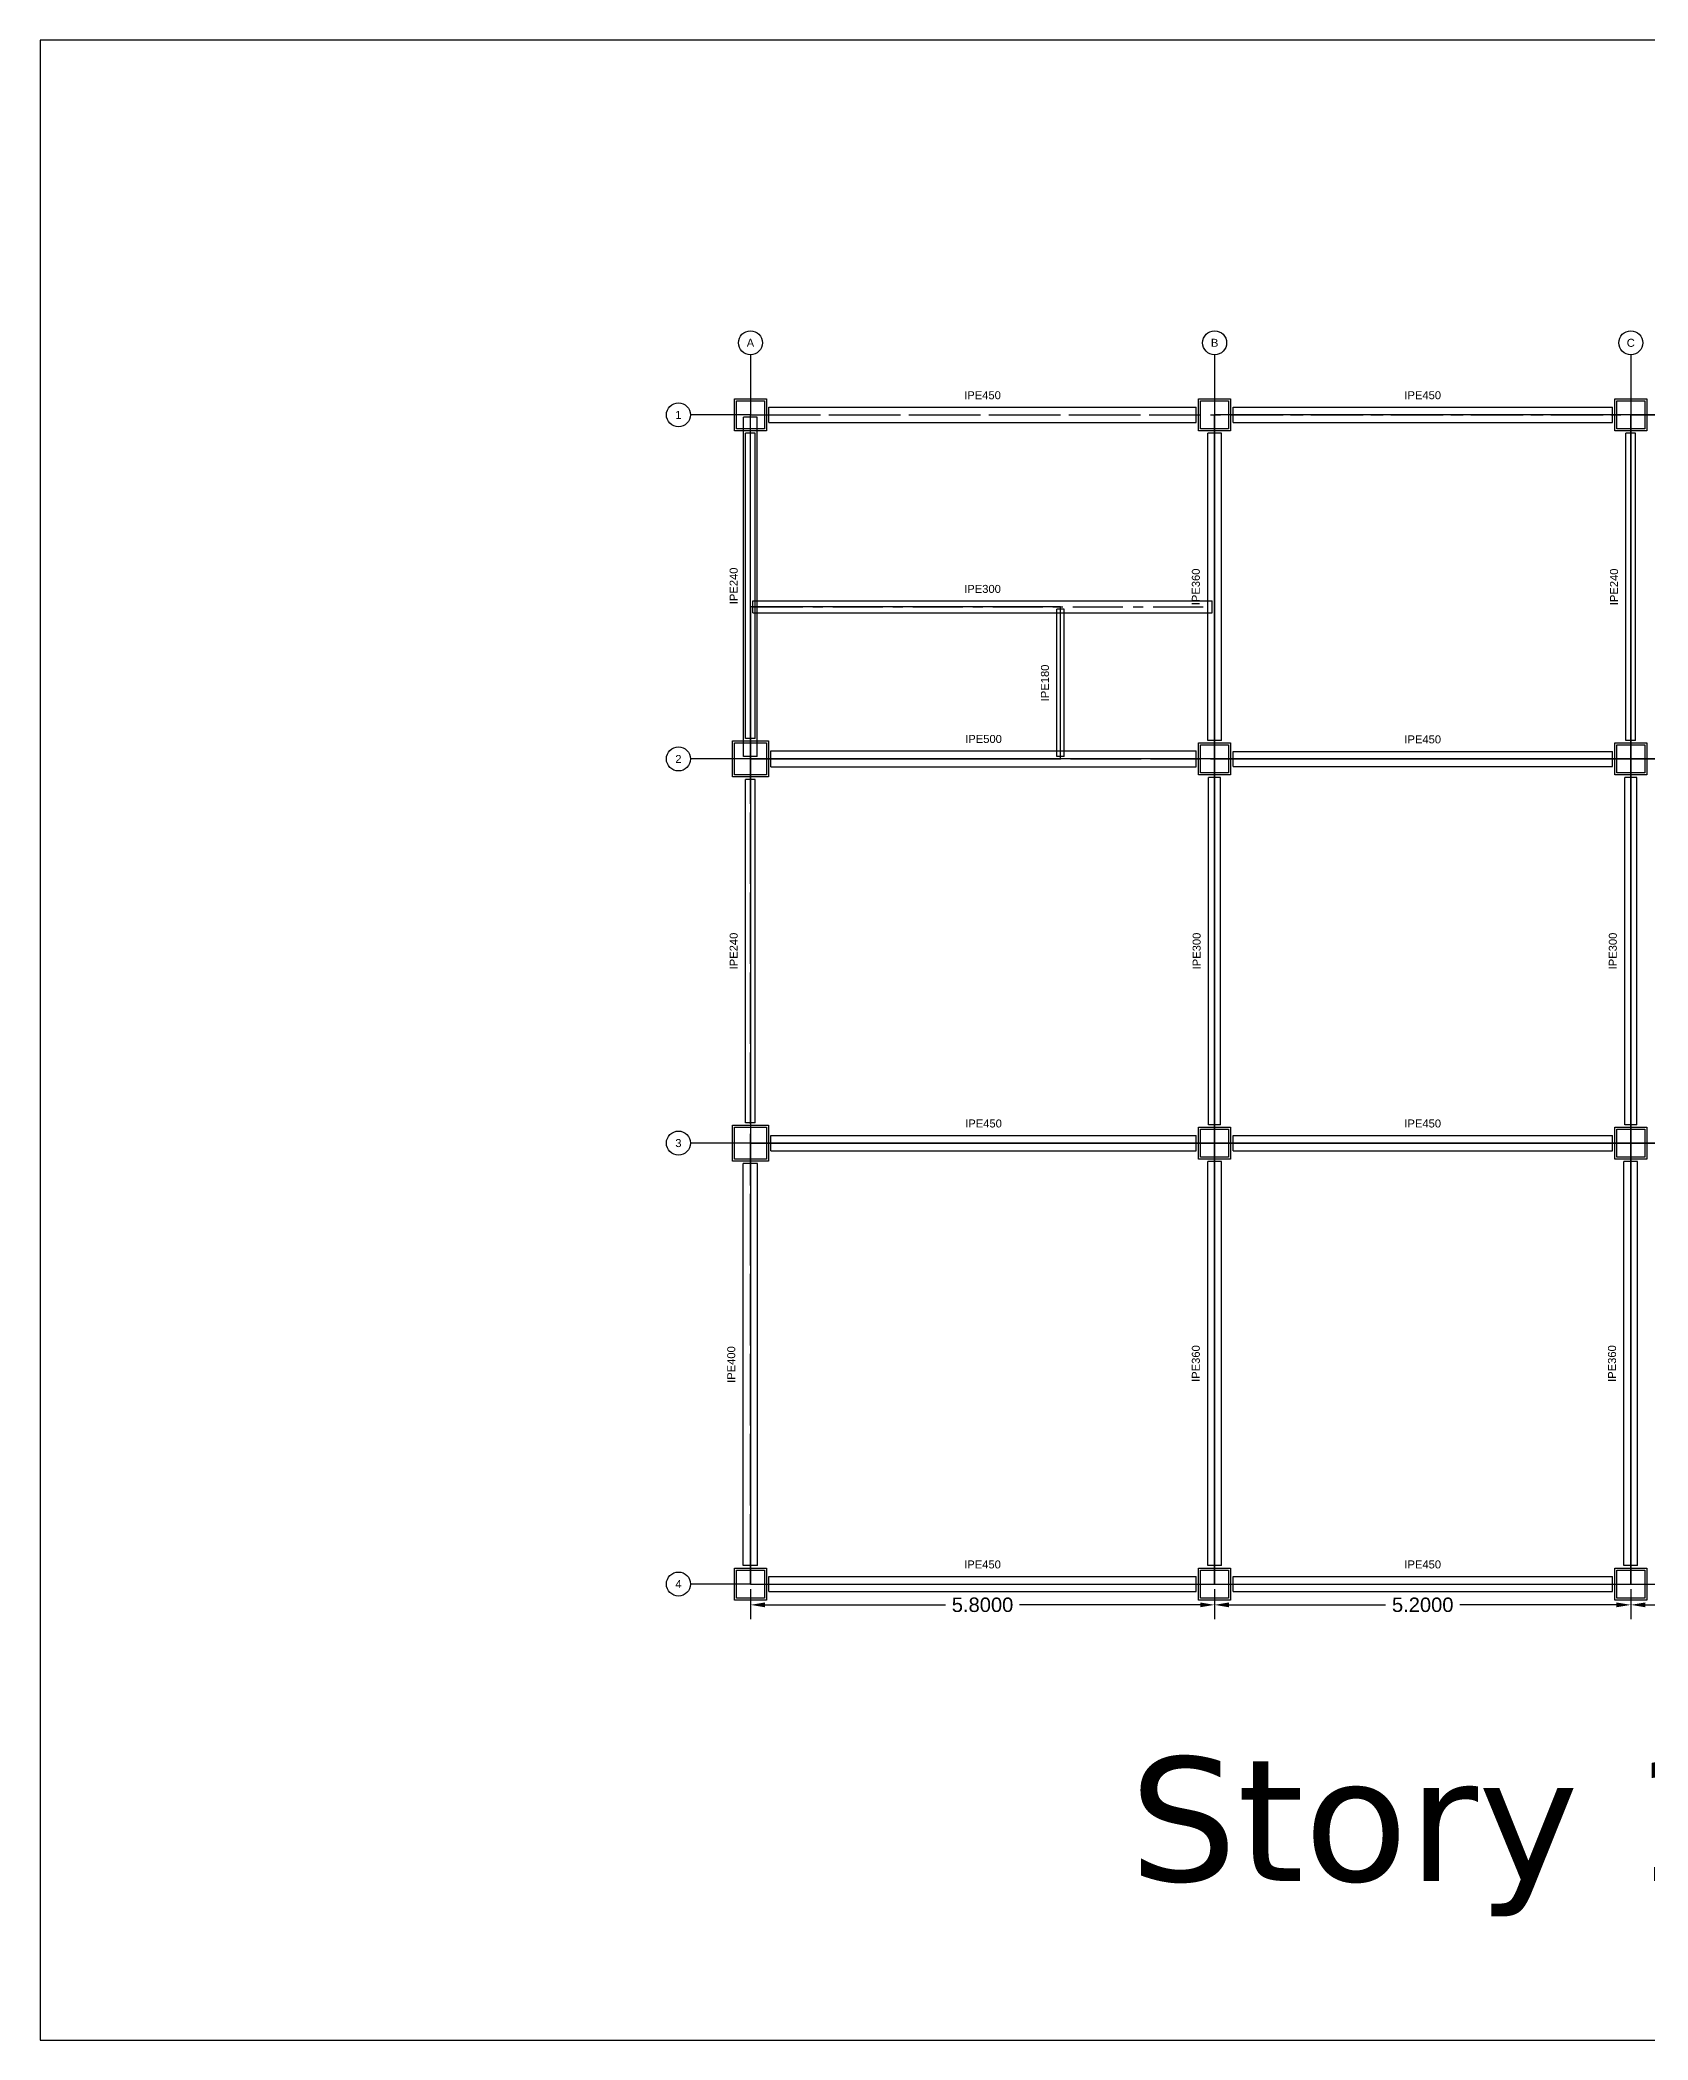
# Model space of a CAD drawing. Header units: metres. Extents: x 158 to 495, y 93 to 262.
# Drawn here: x 157.62 to 177.71, y 197.9 to 222.89 of the extents above; entities that cross this region are included whole.
import ezdxf
from ezdxf.enums import TextEntityAlignment as Align

# ---------------------------------------------------------------- set-up
doc = ezdxf.new("R2010")
doc.units = ezdxf.units.M
doc.header["$MEASUREMENT"] = 0
doc.linetypes.add('CENTER', pattern=[2, 1.25, -0.25, 0.25, -0.25])
doc.styles.get("Standard").update_dxf_attribs({"font": 'arial.ttf'})
doc.dimstyles.get("Standard").update_dxf_attribs({"dimtxt": 0.18, "dimasz": 0.18, "dimexe": 0.18, "dimexo": 0.0625, "dimgap": 0.09, "dimtad": 0, "dimtih": 1, "dimtoh": 1, "dimdec": 4, "dimzin": 0, "dimdsep": 46, "dimtxsty": 'Standard', "dimcen": 0.09, "dimadec": 0, "dimazin": 0, "dimtfac": 1, "dimtdec": 4, "dimtofl": 0, "dimtmove": 0, "dimatfit": 3, "dimfxl": 1, "dimtolj": 1, "dimtzin": 0, "dimarcsym": 0})

# ---------------------------------------------------------------- blocks, each defined once
blk = doc.blocks.new('*D190')
at = {"color": 0, "lineweight": -2, "transparency": 16777216}
for p, q in [((166.493, 203.531), (166.493, 203.153)), ((172.293, 203.531), (172.293, 203.153)), ((166.673, 203.333), (168.93, 203.333)), ((172.113, 203.333), (169.856, 203.333))]:
    blk.add_line(p, q, dxfattribs=at)
at = {"color": 0, "transparency": 16777216}
for points in [[(166.673, 203.363), (166.673, 203.303), (166.493, 203.333)], [(172.113, 203.363), (172.113, 203.303), (172.293, 203.333)]]:
    blk.add_solid(points, dxfattribs=at)
at = {"layer": 'Defpoints', "color": 0, "transparency": 16777216}
for p in [(166.493, 203.593), (172.293, 203.593), (172.293, 203.333)]:
    blk.add_point(p, dxfattribs=at)
at = {"color": 0, "transparency": 16777216, "insert": (169.393, 203.333), "char_height": 0.18, "attachment_point": 5}
blk.add_mtext('\\A1;5.8000', dxfattribs=at)
blk = doc.blocks.new('*D191')
at = {"color": 0, "lineweight": -2, "transparency": 16777216}
for p, q in [((172.293, 203.531), (172.293, 203.153)), ((177.493, 203.531), (177.493, 203.153)), ((172.473, 203.333), (174.43, 203.333)), ((177.313, 203.333), (175.356, 203.333))]:
    blk.add_line(p, q, dxfattribs=at)
at = {"color": 0, "transparency": 16777216}
for points in [[(172.473, 203.363), (172.473, 203.303), (172.293, 203.333)], [(177.313, 203.363), (177.313, 203.303), (177.493, 203.333)]]:
    blk.add_solid(points, dxfattribs=at)
at = {"layer": 'Defpoints', "color": 0, "transparency": 16777216}
for p in [(172.293, 203.593), (177.493, 203.593), (177.493, 203.333)]:
    blk.add_point(p, dxfattribs=at)
at = {"color": 0, "transparency": 16777216, "insert": (174.893, 203.333), "char_height": 0.18, "attachment_point": 5}
blk.add_mtext('\\A1;5.2000', dxfattribs=at)
blk = doc.blocks.new('*D192')
at = {"color": 0, "lineweight": -2, "transparency": 16777216}
for p, q in [((177.493, 203.531), (177.493, 203.153)), ((180.103, 203.531), (180.103, 203.153)), ((177.673, 203.333), (178.333, 203.333)), ((179.923, 203.333), (179.263, 203.333))]:
    blk.add_line(p, q, dxfattribs=at)
at = {"color": 0, "transparency": 16777216}
for points in [[(177.673, 203.363), (177.673, 203.303), (177.493, 203.333)], [(179.923, 203.363), (179.923, 203.303), (180.103, 203.333)]]:
    blk.add_solid(points, dxfattribs=at)
at = {"layer": 'Defpoints', "color": 0, "transparency": 16777216}
for p in [(177.493, 203.593), (180.103, 203.593), (180.103, 203.333)]:
    blk.add_point(p, dxfattribs=at)
at = {"color": 0, "transparency": 16777216, "insert": (178.798, 203.333), "char_height": 0.18, "attachment_point": 5}
blk.add_mtext('\\A1;2.6100', dxfattribs=at)

msp = doc.modelspace()

# ---------------------------------------------------------------- linework, layer by layer
for p, q in [((192.96108, 222.88731), (157.61564, 222.88731)), ((157.61564, 222.88731), (157.61564, 197.89559)), ((157.61564, 197.89559), (192.96108, 197.89559))]:
    msp.add_line(p, q)
at = {"linetype": 'Continuous'}
for p, q in [((166.4929, 218.95339), (166.4929, 218.20339)), ((172.2929, 218.95339), (172.2929, 218.20339)), ((177.4929, 218.95339), (177.4929, 218.20339)), ((166.4929, 218.20339), (165.7429, 218.20339)), ((166.7229, 218.29839), (172.0629, 218.29839)), ((166.7229, 218.10839), (166.7229, 218.29839)), ((172.0629, 218.10839), (172.0629, 218.29839)), ((172.5229, 218.29839), (177.2629, 218.29839)), ((172.5229, 218.10839), (172.5229, 218.29839)), ((177.2629, 218.10839), (177.2629, 218.29839)), ((166.4079, 213.93339), (166.4079, 218.17339)), ((166.5779, 218.17339), (166.4079, 218.17339)), ((166.4329, 214.15839), (166.4329, 217.97339)), ((166.5529, 217.97339), (166.4329, 217.97339)), ((166.5529, 214.15839), (166.5529, 217.97339)), ((166.5779, 213.93339), (166.5779, 218.17339)), ((166.7229, 218.10839), (172.0629, 218.10839)), ((172.2079, 214.13339), (172.2079, 217.97339)), ((172.3779, 217.97339), (172.2079, 217.97339)), ((172.3779, 214.13339), (172.3779, 217.97339)), ((172.5229, 218.10839), (177.2629, 218.10839)), ((177.4329, 214.13339), (177.4329, 217.97339)), ((177.5529, 217.97339), (177.4329, 217.97339)), ((177.5529, 214.13339), (177.5529, 217.97339)), ((166.5229, 215.87839), (172.2629, 215.87839)), ((166.5229, 215.72839), (166.5229, 215.87839)), ((166.5229, 215.72839), (172.2629, 215.72839)), ((170.3224, 213.93339), (170.3224, 215.77339)), ((170.4134, 215.77339), (170.3224, 215.77339)), ((170.4134, 213.93339), (170.4134, 215.77339)), ((172.2629, 215.72839), (172.2629, 215.87839)), ((166.5779, 213.93339), (166.4079, 213.93339)), ((166.5529, 214.15839), (166.4329, 214.15839)), ((166.7479, 214.00339), (172.0629, 214.00339)), ((166.7479, 213.80339), (166.7479, 214.00339)), ((170.4134, 213.93339), (170.3224, 213.93339)), ((172.0629, 213.80339), (172.0629, 214.00339)), ((172.3779, 214.13339), (172.2079, 214.13339)), ((172.5229, 213.99839), (177.2629, 213.99839)), ((172.5229, 213.80839), (172.5229, 213.99839)), ((177.2629, 213.80839), (177.2629, 213.99839)), ((177.5529, 214.13339), (177.4329, 214.13339)), ((166.4929, 213.90339), (165.7429, 213.90339)), ((166.7479, 213.80339), (172.0629, 213.80339)), ((172.5229, 213.80839), (177.2629, 213.80839)), ((166.4329, 209.35839), (166.4329, 213.64839)), ((166.5529, 213.64839), (166.4329, 213.64839)), ((166.5529, 209.35839), (166.5529, 213.64839)), ((172.2179, 209.33339), (172.2179, 213.67339)), ((172.3679, 213.67339), (172.2179, 213.67339)), ((172.3679, 209.33339), (172.3679, 213.67339)), ((177.4179, 209.33339), (177.4179, 213.67339)), ((177.5679, 213.67339), (177.4179, 213.67339)), ((177.5679, 209.33339), (177.5679, 213.67339)), ((166.5529, 209.35839), (166.4329, 209.35839)), ((166.7479, 209.19839), (172.0629, 209.19839)), ((166.7479, 209.00839), (166.7479, 209.19839)), ((172.0629, 209.00839), (172.0629, 209.19839)), ((172.3679, 209.33339), (172.2179, 209.33339)), ((172.5229, 209.19839), (177.2629, 209.19839)), ((172.5229, 209.00839), (172.5229, 209.19839)), ((177.2629, 209.00839), (177.2629, 209.19839)), ((177.5679, 209.33339), (177.4179, 209.33339)), ((166.4929, 209.10339), (165.7429, 209.10339)), ((166.7479, 209.00839), (172.0629, 209.00839)), ((172.5229, 209.00839), (177.2629, 209.00839)), ((166.4029, 203.82339), (166.4029, 208.84839)), ((166.5829, 208.84839), (166.4029, 208.84839)), ((166.5829, 203.82339), (166.5829, 208.84839)), ((172.2079, 203.82339), (172.2079, 208.87339)), ((172.3779, 208.87339), (172.2079, 208.87339)), ((172.3779, 203.82339), (172.3779, 208.87339)), ((177.4079, 203.82339), (177.4079, 208.87339)), ((177.5779, 208.87339), (177.4079, 208.87339)), ((177.5779, 203.82339), (177.5779, 208.87339)), ((166.5829, 203.82339), (166.4029, 203.82339)), ((166.7229, 203.68839), (172.0629, 203.68839)), ((166.7229, 203.49839), (166.7229, 203.68839)), ((172.0629, 203.49839), (172.0629, 203.68839)), ((172.3779, 203.82339), (172.2079, 203.82339)), ((172.5229, 203.68839), (177.2629, 203.68839)), ((172.5229, 203.49839), (172.5229, 203.68839)), ((177.2629, 203.49839), (177.2629, 203.68839)), ((177.5779, 203.82339), (177.4079, 203.82339)), ((166.4929, 203.59339), (165.7429, 203.59339)), ((166.7229, 203.49839), (172.0629, 203.49839)), ((172.5229, 203.49839), (177.2629, 203.49839))]:
    msp.add_line(p, q, dxfattribs=at)
at = {"linetype": 'CENTER', "ltscale": 0.5}
for p, q in [((166.4929, 203.59339), (166.4929, 218.20339)), ((166.4929, 218.20339), (182.7529, 218.20339)), ((166.7229, 218.20339), (172.0629, 218.20339)), ((172.2929, 203.59339), (172.2929, 218.20339)), ((172.5229, 218.20339), (177.2629, 218.20339)), ((177.4929, 203.59339), (177.4929, 218.20339)), ((166.4929, 213.93339), (166.4929, 218.17339)), ((166.4929, 214.15839), (166.4929, 217.97339)), ((172.2929, 214.13339), (172.2929, 217.97339)), ((177.4929, 214.13339), (177.4929, 217.97339)), ((166.5229, 215.80339), (172.2629, 215.80339)), ((170.3679, 213.93339), (170.3679, 215.77339)), ((166.4929, 213.90339), (182.7529, 213.90339)), ((166.7479, 213.90339), (172.0629, 213.90339)), ((172.5229, 213.90339), (177.2629, 213.90339)), ((166.4929, 209.35839), (166.4929, 213.64839)), ((172.2929, 209.33339), (172.2929, 213.67339)), ((177.4929, 209.33339), (177.4929, 213.67339)), ((166.4929, 209.10339), (182.7529, 209.10339)), ((166.7479, 209.10339), (172.0629, 209.10339)), ((172.5229, 209.10339), (177.2629, 209.10339)), ((166.4929, 203.82339), (166.4929, 208.84839)), ((172.2929, 203.82339), (172.2929, 208.87339)), ((177.4929, 203.82339), (177.4929, 208.87339)), ((166.4929, 203.59339), (182.7529, 203.59339)), ((166.7229, 203.59339), (172.0629, 203.59339)), ((172.5229, 203.59339), (177.2629, 203.59339))]:
    msp.add_line(p, q, dxfattribs=at)
at = {"linetype": 'Continuous'}
for points in [[(166.6929, 218.00339), (166.2929, 218.00339), (166.2929, 218.40339), (166.6929, 218.40339)], [(166.6679, 218.02839), (166.3179, 218.02839), (166.3179, 218.37839), (166.6679, 218.37839)], [(172.4929, 218.00339), (172.0929, 218.00339), (172.0929, 218.40339), (172.4929, 218.40339)], [(172.4679, 218.02839), (172.1179, 218.02839), (172.1179, 218.37839), (172.4679, 218.37839)], [(172.2929, 213.90339), (177.4929, 213.90339), (177.4929, 218.20339), (172.2929, 218.20339)], [(177.6929, 218.00339), (177.2929, 218.00339), (177.2929, 218.40339), (177.6929, 218.40339)], [(177.6679, 218.02839), (177.3179, 218.02839), (177.3179, 218.37839), (177.6679, 218.37839)], [(177.4929, 213.90339), (180.8829, 213.90339), (180.1029, 218.20339), (177.4929, 218.20339)], [(166.4929, 215.80339), (166.4929, 213.90339), (170.3679, 213.90339), (170.3679, 215.80339)], [(166.7179, 213.67839), (166.2679, 213.67839), (166.2679, 214.12839), (166.7179, 214.12839)], [(166.6929, 213.70339), (166.2929, 213.70339), (166.2929, 214.10339), (166.6929, 214.10339)], [(172.4929, 213.70339), (172.0929, 213.70339), (172.0929, 214.10339), (172.4929, 214.10339)], [(172.4679, 213.72839), (172.1179, 213.72839), (172.1179, 214.07839), (172.4679, 214.07839)], [(177.6929, 213.70339), (177.2929, 213.70339), (177.2929, 214.10339), (177.6929, 214.10339)], [(177.6679, 213.72839), (177.3179, 213.72839), (177.3179, 214.07839), (177.6679, 214.07839)], [(166.4929, 209.10339), (172.2929, 209.10339), (172.2929, 213.90339), (166.4929, 213.90339)], [(172.2929, 209.10339), (177.4929, 209.10339), (177.4929, 213.90339), (172.2929, 213.90339)], [(177.4929, 209.10339), (181.7529, 209.10339), (180.8829, 213.90339), (177.4929, 213.90339)], [(166.7179, 208.87839), (166.2679, 208.87839), (166.2679, 209.32839), (166.7179, 209.32839)], [(166.6929, 208.90339), (166.2929, 208.90339), (166.2929, 209.30339), (166.6929, 209.30339)], [(172.4929, 208.90339), (172.0929, 208.90339), (172.0929, 209.30339), (172.4929, 209.30339)], [(172.4679, 208.92839), (172.1179, 208.92839), (172.1179, 209.27839), (172.4679, 209.27839)], [(177.6929, 208.90339), (177.2929, 208.90339), (177.2929, 209.30339), (177.6929, 209.30339)], [(177.6679, 208.92839), (177.3179, 208.92839), (177.3179, 209.27839), (177.6679, 209.27839)], [(166.4929, 203.59339), (172.2929, 203.59339), (172.2929, 209.10339), (166.4929, 209.10339)], [(172.2929, 203.59339), (177.4929, 203.59339), (177.4929, 209.10339), (172.2929, 209.10339)], [(177.4929, 209.10339), (177.4929, 203.59339), (182.7529, 203.59339), (181.7529, 209.10339)], [(166.6929, 203.39339), (166.2929, 203.39339), (166.2929, 203.79339), (166.6929, 203.79339)], [(166.6679, 203.41839), (166.3179, 203.41839), (166.3179, 203.76839), (166.6679, 203.76839)], [(172.4929, 203.39339), (172.0929, 203.39339), (172.0929, 203.79339), (172.4929, 203.79339)], [(172.4679, 203.41839), (172.1179, 203.41839), (172.1179, 203.76839), (172.4679, 203.76839)], [(177.6929, 203.39339), (177.2929, 203.39339), (177.2929, 203.79339), (177.6929, 203.79339)], [(177.6679, 203.41839), (177.3179, 203.41839), (177.3179, 203.76839), (177.6679, 203.76839)]]:
    msp.add_lwpolyline(points, close=True, dxfattribs=at)
for centre in [(166.4929, 219.10339), (172.2929, 219.10339), (177.4929, 219.10339), (165.5929, 218.20339), (165.5929, 213.90339), (165.5929, 209.10339), (165.5929, 203.59339)]:
    msp.add_circle(centre, 0.15, dxfattribs=at)

# ---------------------------------------------------------------- texts
for s, p in [('A', (166.4929, 219.10339)), ('B', (172.2929, 219.10339)), ('C', (177.4929, 219.10339)), ('IPE450', (169.3929, 218.44839)), ('IPE450', (174.8929, 218.44839)), ('1', (165.5929, 218.20339)), ('IPE300', (169.3929, 216.02839)), ('IPE500', (169.4054, 214.15339)), ('IPE450', (174.8929, 214.14839)), ('2', (165.5929, 213.90339)), ('IPE450', (169.4054, 209.34839)), ('IPE450', (174.8929, 209.34839)), ('3', (165.5929, 209.10339)), ('IPE450', (169.3929, 203.83839)), ('IPE450', (174.8929, 203.83839)), ('4', (165.5929, 203.59339))]:
    msp.add_text(s, height=0.1).set_placement(p, align=Align.MIDDLE)
for s, p in [('IPE240', (166.2829, 216.06589)), ('IPE360', (172.0579, 216.05339)), ('IPE240', (177.2829, 216.05339)), ('IPE180', (170.1724, 214.85339)), ('IPE240', (166.2829, 211.50339)), ('IPE300', (172.0679, 211.50339)), ('IPE300', (177.2679, 211.50339)), ('IPE400', (166.2529, 206.33589)), ('IPE360', (172.0579, 206.34839)), ('IPE360', (177.2579, 206.34839))]:
    msp.add_text(s, height=0.1, rotation=90).set_placement(p, align=Align.MIDDLE)
at = {"insert": (171.22589, 201.43279), "char_height": 1.55, "attachment_point": 1}
msp.add_mtext_dynamic_manual_height_columns('{\\fVerdana|b0|i0|c0|p34;Story 1}', width=8.7628607, gutter_width=1, heights=[0], dxfattribs=at)

# ---------------------------------------------------------------- dimensions: what is measured, and where the dimension line sits
for base, p1, p2, picture, middle in [((172.2929, 203.33339), (166.4929, 203.59339), (172.2929, 203.59339), '*D190', (169.3929, 203.33339)), ((177.4929, 203.33339), (172.2929, 203.59339), (177.4929, 203.59339), '*D191', (174.8929, 203.33339)), ((180.1029, 203.33339), (177.4929, 203.59339), (180.1029, 203.59339), '*D192', (178.7979, 203.33339))]:
    dim = msp.add_linear_dim(base=base, p1=p1, p2=p2, dimstyle='Standard')
    dim.commit()
    dim.dimension.update_dxf_attribs({"geometry": picture, "text_midpoint": middle})

doc.saveas('drawing.dxf')
